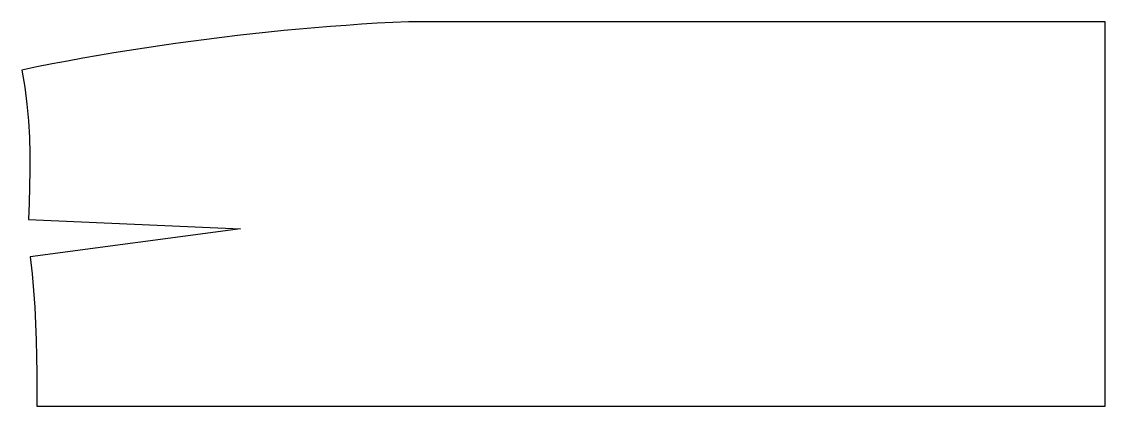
# Model space of a CAD drawing. Extents: x 0 to 71.7, y 0 to 25.5.
import ezdxf

# ---------------------------------------------------------------- set-up
doc = ezdxf.new("R2010")
doc.units = 0
doc.layers.add('1', color=7, linetype='CONTINUOUS')

msp = doc.modelspace()

# ---------------------------------------------------------------- linework, layer by layer
at = {"layer": '1', "color": 255}
for p, q in [((20.448, 25.138), (19.419, 25.054)), ((21.479, 25.215), (20.448, 25.138)), ((22.509, 25.286), (21.479, 25.215)), ((23.541, 25.351), (22.509, 25.286)), ((24.572, 25.409), (23.541, 25.351)), ((25.604, 25.46), (24.572, 25.409)), ((71.746, 25.46), (25.604, 25.46)), ((71.746, 0), (71.746, 25.46)), ((13.253, 24.419), (12.227, 24.29)), ((14.279, 24.541), (13.253, 24.419)), ((15.305, 24.656), (14.279, 24.541)), ((16.333, 24.765), (15.305, 24.656)), ((17.361, 24.868), (16.333, 24.765)), ((18.389, 24.964), (17.361, 24.868)), ((19.419, 25.054), (18.389, 24.964)), ((8.135, 23.714), (7.115, 23.554)), ((9.157, 23.868), (8.135, 23.714)), ((10.18, 24.015), (9.157, 23.868)), ((11.203, 24.156), (10.18, 24.015)), ((12.227, 24.29), (11.203, 24.156)), ((4.059, 23.036), (3.042, 22.851)), ((5.076, 23.215), (4.059, 23.036)), ((6.095, 23.388), (5.076, 23.215)), ((7.115, 23.554), (6.095, 23.388)), ((1.013, 22.462), (0, 22.258)), ((0, 22.258), (0.2, 21.129)), ((2.027, 22.66), (1.013, 22.462)), ((3.042, 22.851), (2.027, 22.66)), ((0.2, 21.129), (0.349, 20.011)), ((0.349, 20.011), (0.451, 18.902)), ((0.451, 18.902), (0.514, 17.801)), ((0.514, 17.801), (0.543, 16.707)), ((0.543, 16.707), (0.544, 15.618)), ((0.544, 15.618), (0.524, 14.534)), ((0.524, 14.534), (0.489, 13.453)), ((0.489, 13.453), (0.444, 12.373)), ((0.444, 12.373), (14.486, 11.757)), ((14.486, 11.757), (0.556, 9.885)), ((0.556, 9.885), (0.689, 8.775)), ((0.689, 8.775), (0.793, 7.67)), ((0.793, 7.67), (0.87, 6.568)), ((0.87, 6.568), (0.926, 5.468)), ((0.926, 5.468), (0.962, 4.372)), ((0.962, 4.372), (0.984, 3.277)), ((0.984, 3.277), (0.996, 2.184)), ((0.996, 2.184), (1, 1.092)), ((1, 1.092), (1, 0)), ((1, 0), (71.746, 0))]:
    msp.add_line(p, q, dxfattribs=at)

doc.saveas('drawing.dxf')
